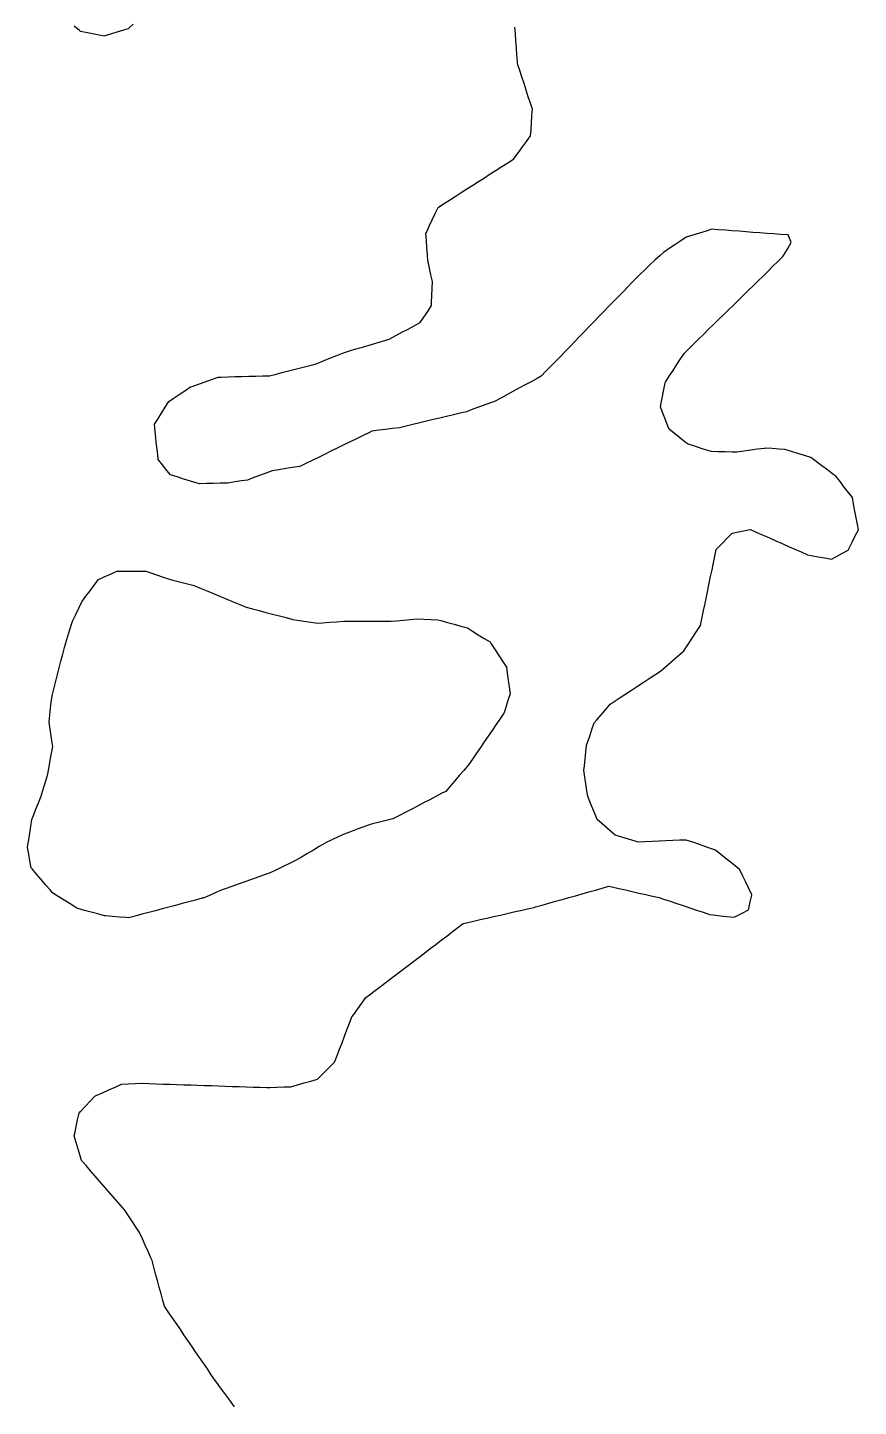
# Model space of a CAD drawing. Header units: millimetres. Extents: x 165 to 2352, y 1753 to 3323.
# Drawn here: x 2229.4 to 2349.4, y 2182.9 to 2382 of the extents above; entities that cross this region are included whole.
import ezdxf

# ---------------------------------------------------------------- set-up
doc = ezdxf.new("R2010")
doc.units = ezdxf.units.MM
for name, color, linetype in [('ALL_HOLES', 1, 'Continuous'), ('ALL_ISLANDS', 7, 'Continuous'), ('OUTLINE_ISLAND_02', 7, 'Continuous'), ('OUTLINE_ISLAND_02_HOLE_10', 1, 'Continuous')]:
    doc.layers.add(name, color=color, linetype=linetype)

msp = doc.modelspace()

# ---------------------------------------------------------------- linework, layer by layer
at = {"layer": 'ALL_HOLES'}
msp.add_lwpolyline([(2229.9487, 2260.687), (2229.7774, 2261.6722), (2229.6061, 2262.6574), (2229.4347, 2263.6426), (2229.4467, 2263.7203), (2229.5987, 2264.7087), (2229.7507, 2265.6971), (2229.9027, 2266.6855), (2230.0547, 2267.6739), (2230.2745, 2268.223), (2230.6462, 2269.1514), (2231.0178, 2270.0798), (2231.3895, 2271.0081), (2231.4929, 2271.35), (2231.7822, 2272.3073), (2232.0716, 2273.2645), (2232.361, 2274.2217), (2232.3694, 2274.2696), (2232.5423, 2275.2546), (2232.7152, 2276.2395), (2232.8881, 2277.2245), (2233.0611, 2278.2094), (2232.981, 2278.7463), (2232.8336, 2279.7354), (2232.6862, 2280.7244), (2232.5388, 2281.7135), (2232.595, 2282.2319), (2232.7027, 2283.2261), (2232.8104, 2284.2203), (2232.9181, 2285.2144), (2233.0395, 2285.6966), (2233.2836, 2286.6664), (2233.5277, 2287.6361), (2233.7718, 2288.6059), (2234.0159, 2289.5756), (2234.26, 2290.5454), (2234.5042, 2291.5151), (2234.7483, 2292.4849), (2234.9519, 2293.1619), (2235.2399, 2294.1195), (2235.5279, 2295.0772), (2235.8159, 2296.0348), (2235.9759, 2296.3752), (2236.4012, 2297.2802), (2236.8265, 2298.1853), (2237.2518, 2299.0903), (2237.2543, 2299.0937), (2237.8542, 2299.8937), (2238.4542, 2300.6938), (2239.0541, 2301.4938), (2239.6541, 2302.2939), (2240.5067, 2302.6858), (2241.4153, 2303.1034), (2242.3239, 2303.521), (2242.5246, 2303.5209), (2243.5246, 2303.5205), (2244.5246, 2303.52), (2245.5246, 2303.5196), (2246.5246, 2303.5192), (2247.1025, 2303.3208), (2248.0484, 2302.9962), (2248.9942, 2302.6716), (2249.9401, 2302.347), (2250.3963, 2302.2325), (2251.3662, 2301.9888), (2252.3361, 2301.7452), (2253.3059, 2301.5016), (2253.599, 2301.3805), (2254.5232, 2300.9985), (2255.4474, 2300.6165), (2256.3715, 2300.2345), (2257.2957, 2299.8525), (2258.2199, 2299.4705), (2259.144, 2299.0885), (2260.0682, 2298.7066), (2260.9924, 2298.3246), (2261.9276, 2298.079), (2262.8948, 2297.8251), (2263.862, 2297.5711), (2264.8292, 2297.3171), (2265.7964, 2297.0632), (2266.7636, 2296.8092), (2267.7308, 2296.5553), (2268.365, 2296.4579), (2269.3534, 2296.3061), (2270.3418, 2296.1543), (2271.3302, 2296.0026), (2272.0501, 2296.0582), (2273.0472, 2296.1352), (2274.0442, 2296.2122), (2275.0412, 2296.2892), (2275.9499, 2296.2901), (2276.9499, 2296.2911), (2277.9499, 2296.2921), (2278.9499, 2296.293), (2279.9499, 2296.294), (2280.9499, 2296.295), (2281.9499, 2296.296), (2282.7099, 2296.3639), (2283.7059, 2296.4528), (2284.7019, 2296.5418), (2285.698, 2296.6308), (2286.6805, 2296.5846), (2287.6794, 2296.5377), (2288.6783, 2296.4907), (2289.0992, 2296.3764), (2290.0642, 2296.1143), (2291.0293, 2295.8522), (2291.9943, 2295.5902), (2292.9593, 2295.3281), (2293.6803, 2294.8792), (2294.5292, 2294.3507), (2295.3781, 2293.8222), (2296.227, 2293.2937), (2296.4043, 2293.0216), (2296.9502, 2292.1837), (2297.496, 2291.3458), (2298.0418, 2290.5079), (2298.5877, 2289.67), (2298.7133, 2288.7893), (2298.8544, 2287.7993), (2298.9956, 2286.8093), (2299.1368, 2285.8193), (2298.8647, 2284.9679), (2298.5603, 2284.0153), (2298.2558, 2283.0628), (2298.2104, 2282.9964), (2297.6458, 2282.171), (2297.0812, 2281.3457), (2296.5166, 2280.5203), (2295.952, 2279.695), (2295.3874, 2278.8696), (2294.8228, 2278.0442), (2294.2582, 2277.2189), (2293.6936, 2276.3935), (2293.129, 2275.5681), (2293.0867, 2275.519), (2292.4348, 2274.7607), (2291.7829, 2274.0024), (2291.131, 2273.244), (2290.4791, 2272.4857), (2289.8272, 2271.7274), (2289.2803, 2271.4421), (2288.3937, 2270.9796), (2287.5071, 2270.5171), (2286.6205, 2270.0546), (2285.7339, 2269.592), (2284.8472, 2269.1295), (2283.9606, 2268.667), (2283.074, 2268.2045), (2282.1874, 2267.742), (2281.2152, 2267.5104), (2280.2424, 2267.2788), (2279.2696, 2267.0471), (2278.9186, 2266.9208), (2277.9777, 2266.5821), (2277.0368, 2266.2435), (2276.0959, 2265.9048), (2275.155, 2265.5662), (2274.2737, 2265.1472), (2273.3705, 2264.7178), (2272.4674, 2264.2884), (2272.4287, 2264.2655), (2271.5677, 2263.7568), (2270.7068, 2263.2482), (2269.8458, 2262.7395), (2268.9848, 2262.2308), (2268.1239, 2261.7222), (2267.2701, 2261.3143), (2266.3678, 2260.8833), (2265.4654, 2260.4523), (2264.5631, 2260.0212), (2263.6348, 2259.6895), (2262.6931, 2259.353), (2261.7514, 2259.0164), (2260.8097, 2258.6799), (2259.8681, 2258.3434), (2258.9264, 2258.0069), (2257.9847, 2257.6704), (2257.5416, 2257.4843), (2256.6196, 2257.0972), (2255.6976, 2256.71), (2254.7756, 2256.3229), (2254.6554, 2256.291), (2253.6889, 2256.0341), (2252.7225, 2255.7773), (2251.756, 2255.5205), (2250.7895, 2255.2637), (2249.8231, 2255.0068), (2248.8566, 2254.75), (2247.8902, 2254.4932), (2246.9237, 2254.2364), (2245.9572, 2253.9796), (2244.9908, 2253.7227), (2244.0243, 2253.4659), (2243.6857, 2253.4931), (2242.6889, 2253.5731), (2241.6921, 2253.6532), (2240.6953, 2253.7332), (2240.5398, 2253.7743), (2239.573, 2254.03), (2238.6062, 2254.2857), (2237.6395, 2254.5413), (2236.6727, 2254.797), (2236.4188, 2254.9562), (2235.5715, 2255.4873), (2234.7243, 2256.0185), (2233.877, 2256.5497), (2233.0298, 2257.0809), (2232.6819, 2257.4881), (2232.0323, 2258.2483), (2231.3827, 2259.0086), (2230.7331, 2259.7689), (2230.0835, 2260.5292)], close=True, dxfattribs=at)
at = {"layer": 'ALL_ISLANDS'}
for points in [[(2244.6889, 2382.5234), (2243.9566, 2381.8423), (2243.3053, 2381.6475), (2242.3473, 2381.3609), (2241.3892, 2381.0743), (2240.4312, 2380.7877), (2240.0367, 2380.8682), (2239.0569, 2381.0681), (2238.0771, 2381.2681), (2237.0973, 2381.4681), (2236.9264, 2381.6044), (2236.1449, 2382.2283)], [(2259.3254, 2182.849), (2259.0841, 2183.1781), (2258.4929, 2183.9846), (2257.9016, 2184.7912), (2257.3104, 2185.5977), (2256.7192, 2186.4042), (2256.5357, 2186.672), (2255.9706, 2187.497), (2255.4054, 2188.322), (2254.8403, 2189.147), (2254.2751, 2189.972), (2253.71, 2190.797), (2253.1449, 2191.622), (2252.5797, 2192.4469), (2252.0146, 2193.2719), (2251.4494, 2194.0969), (2250.8843, 2194.9219), (2250.3192, 2195.7469), (2249.754, 2196.5719), (2249.1889, 2197.3969), (2248.9707, 2198.2057), (2248.7102, 2199.1712), (2248.4497, 2200.1366), (2248.1892, 2201.1021), (2247.9288, 2202.0676), (2247.6683, 2203.0331), (2247.4078, 2203.9986), (2247.2479, 2204.3565), (2246.84, 2205.2695), (2246.4322, 2206.1825), (2246.0243, 2207.0956), (2245.6164, 2208.0086), (2245.1283, 2208.7477), (2244.5773, 2209.5821), (2244.0262, 2210.4166), (2243.4752, 2211.2511), (2243.125, 2211.6539), (2242.4689, 2212.4085), (2241.8128, 2213.1632), (2241.1566, 2213.9179), (2240.5005, 2214.6725), (2239.8444, 2215.4272), (2239.1883, 2216.1819), (2238.5322, 2216.9365), (2237.8761, 2217.6912), (2237.22, 2218.4459), (2237.0288, 2219.088), (2236.7435, 2220.0464), (2236.4581, 2221.0049), (2236.1727, 2221.9633), (2236.2507, 2222.3345), (2236.4563, 2223.3132), (2236.6619, 2224.2918), (2236.8675, 2225.2704), (2237.0998, 2225.5171), (2237.7853, 2226.2452), (2238.4709, 2226.9732), (2239.1564, 2227.7013), (2239.3573, 2227.7912), (2240.2699, 2228.1999), (2241.1826, 2228.6086), (2242.0953, 2229.0173), (2243.008, 2229.426), (2243.9606, 2229.4716), (2244.9594, 2229.5194), (2245.9583, 2229.5672), (2246.0019, 2229.5657), (2247.0013, 2229.532), (2248.0007, 2229.4984), (2249.0002, 2229.4647), (2249.9996, 2229.431), (2250.999, 2229.3974), (2251.9985, 2229.3637), (2252.9979, 2229.33), (2253.9973, 2229.2964), (2254.9968, 2229.2627), (2255.9962, 2229.229), (2256.9956, 2229.1954), (2257.9951, 2229.1617), (2258.9945, 2229.128), (2259.9939, 2229.0944), (2260.9934, 2229.0607), (2261.9928, 2229.027), (2262.9922, 2228.9934), (2263.9917, 2228.9597), (2264.4324, 2228.9746), (2265.4319, 2229.0083), (2266.4313, 2229.042), (2267.4307, 2229.0757), (2267.4467, 2229.0802), (2268.4101, 2229.3484), (2269.3734, 2229.6166), (2270.3368, 2229.8849), (2271.3001, 2230.1531), (2271.6606, 2230.5128), (2272.3684, 2231.2192), (2273.0763, 2231.9256), (2273.7841, 2232.6319), (2274.1382, 2233.5606), (2274.4945, 2234.4949), (2274.8509, 2235.4293), (2275.2072, 2236.3637), (2275.5635, 2237.2981), (2275.9198, 2238.2324), (2276.2761, 2239.1668), (2276.5344, 2239.5217), (2277.123, 2240.3302), (2277.7115, 2241.1386), (2278.3, 2241.9471), (2278.8366, 2242.3555), (2279.6323, 2242.9612), (2280.428, 2243.5669), (2281.2237, 2244.1726), (2282.0195, 2244.7782), (2282.8152, 2245.3839), (2283.6109, 2245.9896), (2284.4066, 2246.5953), (2285.2023, 2247.2009), (2285.998, 2247.8066), (2286.7937, 2248.4123), (2287.5894, 2249.018), (2288.3852, 2249.6236), (2289.1809, 2250.2293), (2289.9766, 2250.835), (2290.7723, 2251.4407), (2291.568, 2252.0463), (2292.3637, 2252.652), (2292.8422, 2252.7605), (2293.8174, 2252.9817), (2294.7927, 2253.2029), (2295.7679, 2253.4241), (2296.7431, 2253.6453), (2297.7184, 2253.8665), (2298.6936, 2254.0877), (2299.6688, 2254.3089), (2300.6441, 2254.5301), (2301.6193, 2254.7513), (2302.5945, 2254.9725), (2302.8104, 2255.0333), (2303.7729, 2255.3045), (2304.7355, 2255.5757), (2305.698, 2255.847), (2306.6605, 2256.1182), (2307.623, 2256.3894), (2308.5855, 2256.6606), (2309.548, 2256.9318), (2310.5106, 2257.2031), (2311.4731, 2257.4743), (2312.4356, 2257.7455), (2313.3981, 2258.0167), (2313.8317, 2257.9198), (2314.8076, 2257.7016), (2315.7836, 2257.4834), (2316.7595, 2257.2652), (2317.7354, 2257.047), (2318.7113, 2256.8288), (2319.6872, 2256.6106), (2320.6631, 2256.3925), (2321.2957, 2256.1799), (2322.2436, 2255.8614), (2323.1916, 2255.543), (2324.1395, 2255.2245), (2325.0874, 2254.906), (2326.0354, 2254.5875), (2326.9833, 2254.269), (2327.9312, 2253.9506), (2328.456, 2253.889), (2329.4492, 2253.7724), (2330.4423, 2253.6558), (2331.4355, 2253.5392), (2331.7542, 2253.7015), (2332.6453, 2254.1553), (2333.5365, 2254.609), (2333.5804, 2254.7951), (2333.81, 2255.7684), (2334.0397, 2256.7417), (2334.0169, 2256.7893), (2333.5856, 2257.6916), (2333.1544, 2258.5938), (2332.7231, 2259.496), (2332.2918, 2260.3982), (2331.9069, 2260.7075), (2331.1273, 2261.3338), (2330.3478, 2261.9601), (2329.5682, 2262.5865), (2328.7887, 2263.2128), (2328.3419, 2263.3701), (2327.3988, 2263.7024), (2326.4556, 2264.0346), (2325.5124, 2264.3668), (2324.5692, 2264.6991), (2323.6275, 2264.659), (2322.6284, 2264.6165), (2321.6293, 2264.574), (2320.6302, 2264.5315), (2319.6311, 2264.489), (2318.632, 2264.4465), (2317.6329, 2264.404), (2317.1625, 2264.5443), (2316.2042, 2264.8302), (2315.246, 2265.1161), (2314.2877, 2265.402), (2313.9453, 2265.7008), (2313.1917, 2266.3582), (2312.4382, 2267.0156), (2311.6847, 2267.673), (2311.4458, 2268.2668), (2311.0725, 2269.1945), (2310.6992, 2270.1222), (2310.3259, 2271.0499), (2310.2163, 2271.8058), (2310.0727, 2272.7955), (2309.9292, 2273.7851), (2309.7856, 2274.7748), (2309.8536, 2275.4098), (2309.9601, 2276.4042), (2310.0667, 2277.3985), (2310.1732, 2278.3928), (2310.3006, 2278.7654), (2310.6242, 2279.7116), (2310.9478, 2280.6578), (2311.2715, 2281.604), (2311.6349, 2282.0317), (2312.2824, 2282.7938), (2312.9299, 2283.5558), (2313.5774, 2284.3179), (2314.1711, 2284.7081), (2315.0067, 2285.2574), (2315.8424, 2285.8067), (2316.678, 2286.356), (2317.5136, 2286.9053), (2318.3493, 2287.4545), (2319.1849, 2288.0038), (2320.0205, 2288.5531), (2320.8562, 2289.1024), (2321.1886, 2289.3917), (2321.9429, 2290.0482), (2322.6972, 2290.7047), (2323.4515, 2291.3613), (2324.2058, 2292.0178), (2324.4085, 2292.3243), (2324.96, 2293.1585), (2325.5115, 2293.9927), (2326.063, 2294.8268), (2326.6145, 2295.661), (2326.663, 2295.8945), (2326.8665, 2296.8736), (2327.0699, 2297.8527), (2327.2734, 2298.8318), (2327.4768, 2299.8109), (2327.6803, 2300.79), (2327.8837, 2301.7691), (2328.0872, 2302.7481), (2328.2906, 2303.7272), (2328.4941, 2304.7063), (2328.6975, 2305.6854), (2328.901, 2306.6645), (2329.0873, 2306.8556), (2329.7853, 2307.5717), (2330.4834, 2308.2878), (2331.1814, 2309.0039), (2331.852, 2309.1406), (2332.8318, 2309.3404), (2333.8116, 2309.5402), (2333.84, 2309.5276), (2334.7546, 2309.1231), (2335.6691, 2308.7186), (2336.5836, 2308.314), (2337.4982, 2307.9095), (2338.4127, 2307.505), (2339.3272, 2307.1005), (2340.2417, 2306.6959), (2341.1563, 2306.2914), (2342.0708, 2305.8869), (2342.6062, 2305.7893), (2343.59, 2305.61), (2344.5738, 2305.4307), (2345.5575, 2305.2514), (2346.1769, 2305.5899), (2347.0544, 2306.0694), (2347.9319, 2306.549), (2348.0732, 2306.8285), (2348.5245, 2307.7209), (2348.9757, 2308.6133), (2349.4269, 2309.5057), (2349.2898, 2310.2375), (2349.1057, 2311.2204), (2348.9216, 2312.2033), (2348.7374, 2313.1862), (2348.5533, 2314.1691), (2347.9997, 2314.8767), (2347.3835, 2315.6643), (2346.7674, 2316.4519), (2346.1512, 2317.2395), (2345.7458, 2317.5428), (2344.945, 2318.1418), (2344.1442, 2318.7407), (2343.3435, 2319.3397), (2342.5427, 2319.9387), (2341.6533, 2320.2149), (2340.6983, 2320.5115), (2339.7433, 2320.808), (2338.7883, 2321.1046), (2337.9615, 2321.1536), (2336.9633, 2321.2129), (2335.965, 2321.2721), (2335.8358, 2321.2538), (2334.8456, 2321.1141), (2333.8554, 2320.9743), (2332.8652, 2320.8346), (2331.875, 2320.6948), (2331.1838, 2320.7155), (2330.1842, 2320.7455), (2329.1847, 2320.7754), (2328.1851, 2320.8054), (2327.6873, 2320.9597), (2326.7322, 2321.2559), (2325.7771, 2321.552), (2324.8219, 2321.8482), (2324.4274, 2322.1599), (2323.6428, 2322.7799), (2322.8582, 2323.3999), (2322.0736, 2324.0199), (2321.9036, 2324.4606), (2321.5438, 2325.3936), (2321.1839, 2326.3266), (2320.824, 2327.2596), (2320.9232, 2327.7712), (2321.1135, 2328.7529), (2321.3038, 2329.7346), (2321.4941, 2330.7163), (2321.5655, 2330.8259), (2322.1112, 2331.6639), (2322.657, 2332.5019), (2323.2027, 2333.3398), (2323.7484, 2334.1778), (2324.2941, 2335.0158), (2324.9394, 2335.6475), (2325.6539, 2336.3471), (2326.3685, 2337.0466), (2327.0831, 2337.7462), (2327.7976, 2338.4458), (2328.5122, 2339.1454), (2329.2267, 2339.8449), (2329.9413, 2340.5445), (2330.6558, 2341.2441), (2331.3704, 2341.9437), (2332.085, 2342.6432), (2332.7995, 2343.3428), (2333.5141, 2344.0424), (2334.2286, 2344.742), (2334.9432, 2345.4415), (2335.6578, 2346.1411), (2336.3723, 2346.8407), (2337.0869, 2347.5403), (2337.8014, 2348.2398), (2338.516, 2348.9394), (2338.7061, 2349.2664), (2339.2087, 2350.1309), (2339.7114, 2350.9954), (2339.6546, 2351.1396), (2339.288, 2352.07), (2339.1821, 2352.0778), (2338.1848, 2352.1516), (2337.1875, 2352.2253), (2336.1903, 2352.2991), (2335.193, 2352.3728), (2334.1957, 2352.4466), (2333.1984, 2352.5203), (2332.2012, 2352.5941), (2331.2039, 2352.6678), (2330.2066, 2352.7416), (2329.2093, 2352.8153), (2328.2121, 2352.8891), (2327.4205, 2352.64), (2326.4666, 2352.3399), (2325.5127, 2352.0398), (2324.5588, 2351.7397), (2323.7635, 2351.2129), (2322.9298, 2350.6607), (2322.096, 2350.1085), (2321.2623, 2349.5563), (2320.7716, 2349.0992), (2320.0399, 2348.4177), (2319.3081, 2347.7361), (2318.5764, 2347.0545), (2317.8446, 2346.373), (2317.5144, 2346.0318), (2316.8188, 2345.3133), (2316.1233, 2344.5949), (2315.4277, 2343.8764), (2314.7322, 2343.1579), (2314.0366, 2342.4394), (2313.3411, 2341.721), (2312.6455, 2341.0025), (2311.95, 2340.284), (2311.2544, 2339.5655), (2310.5588, 2338.8471), (2309.8633, 2338.1286), (2309.1677, 2337.4101), (2308.4722, 2336.6916), (2307.7766, 2335.9732), (2307.0811, 2335.2547), (2306.3855, 2334.5362), (2305.69, 2333.8177), (2304.9944, 2333.0993), (2304.2989, 2332.3808), (2303.6033, 2331.6623), (2303.043, 2331.359), (2302.1636, 2330.8829), (2301.2842, 2330.4068), (2300.4048, 2329.9307), (2299.5254, 2329.4546), (2298.646, 2328.9785), (2297.7666, 2328.5024), (2296.8872, 2328.0264), (2296.5788, 2327.9144), (2295.6389, 2327.573), (2294.699, 2327.2316), (2293.7591, 2326.8902), (2292.8191, 2326.5488), (2291.8983, 2326.329), (2290.9257, 2326.0969), (2289.953, 2325.8647), (2288.9803, 2325.6325), (2288.0076, 2325.4004), (2287.0349, 2325.1682), (2286.0623, 2324.9361), (2285.0896, 2324.7039), (2284.1169, 2324.4717), (2283.1442, 2324.2396), (2283.1286, 2324.2376), (2282.1364, 2324.1127), (2281.1443, 2323.9878), (2280.1521, 2323.8629), (2279.1599, 2323.738), (2278.7148, 2323.5196), (2277.8171, 2323.0791), (2276.9193, 2322.6386), (2276.0216, 2322.1981), (2275.1238, 2321.7576), (2274.2261, 2321.3171), (2273.3283, 2320.8766), (2272.4306, 2320.4361), (2271.5328, 2319.9956), (2270.6351, 2319.5551), (2269.7373, 2319.1146), (2268.8396, 2318.6741), (2268.6904, 2318.6494), (2267.7038, 2318.4861), (2266.7172, 2318.3228), (2265.7307, 2318.1595), (2264.7441, 2317.9962), (2263.9903, 2317.7176), (2263.0524, 2317.3708), (2262.1144, 2317.024), (2261.1765, 2316.6772), (2260.3497, 2316.5513), (2259.3611, 2316.4008), (2258.3725, 2316.2502), (2258.2596, 2316.247), (2257.26, 2316.2189), (2256.2604, 2316.1907), (2255.2608, 2316.1625), (2254.2612, 2316.1344), (2253.9066, 2316.2431), (2252.9505, 2316.5363), (2251.9945, 2316.8294), (2251.0384, 2317.1226), (2250.0823, 2317.4158), (2249.5514, 2318.0769), (2248.9252, 2318.8566), (2248.2991, 2319.6363), (2248.2857, 2319.7642), (2248.1816, 2320.7588), (2248.0776, 2321.7534), (2247.9735, 2322.7479), (2247.8694, 2323.7425), (2247.7654, 2324.7371), (2248.2348, 2325.4879), (2248.765, 2326.3358), (2249.2951, 2327.1837), (2249.8253, 2328.0316), (2250.4826, 2328.4685), (2251.3155, 2329.022), (2252.1483, 2329.5755), (2252.9811, 2330.129), (2253.1866, 2330.2022), (2254.1286, 2330.5379), (2255.0706, 2330.8736), (2256.0125, 2331.2092), (2256.9545, 2331.5449), (2257.38, 2331.5557), (2258.3797, 2331.5811), (2259.3794, 2331.6064), (2260.379, 2331.6318), (2261.3787, 2331.6572), (2262.3784, 2331.6825), (2263.3781, 2331.7079), (2264.3778, 2331.7333), (2265.1792, 2331.9387), (2266.1479, 2332.1869), (2267.1166, 2332.4352), (2268.0853, 2332.6834), (2269.054, 2332.9317), (2270.0227, 2333.1799), (2270.9914, 2333.4281), (2271.3315, 2333.5652), (2272.259, 2333.939), (2273.1865, 2334.3128), (2274.114, 2334.6867), (2275.0415, 2335.0605), (2275.9064, 2335.3171), (2276.8651, 2335.6016), (2277.8238, 2335.8861), (2278.7825, 2336.1706), (2279.7411, 2336.4551), (2280.6998, 2336.7396), (2281.6585, 2337.0241), (2281.7452, 2337.0705), (2282.6269, 2337.5423), (2283.5086, 2338.0141), (2284.3903, 2338.4859), (2285.272, 2338.9578), (2286.1537, 2339.4296), (2286.6651, 2340.2025), (2287.2169, 2341.0365), (2287.7686, 2341.8705), (2287.7858, 2342.3316), (2287.823, 2343.3309), (2287.8602, 2344.3302), (2287.8974, 2345.3295), (2287.6887, 2346.2937), (2287.4771, 2347.2711), (2287.2655, 2348.2484), (2287.264, 2348.2682), (2287.1863, 2349.2652), (2287.1087, 2350.2622), (2287.0311, 2351.2591), (2286.9534, 2352.2561), (2287.0311, 2352.423), (2287.4527, 2353.3298), (2287.8744, 2354.2365), (2288.2961, 2355.1432), (2288.7178, 2356.05), (2289.52, 2356.5636), (2290.3622, 2357.1029), (2291.2043, 2357.6421), (2292.0465, 2358.1813), (2292.8886, 2358.7206), (2293.7308, 2359.2598), (2294.573, 2359.799), (2295.4151, 2360.3383), (2296.2573, 2360.8775), (2297.0994, 2361.4167), (2297.9416, 2361.956), (2298.7837, 2362.4952), (2299.6259, 2363.0344), (2299.7246, 2363.1689), (2300.3163, 2363.975), (2300.9081, 2364.7811), (2301.4999, 2365.5872), (2302.0916, 2366.3933), (2302.1458, 2367.2505), (2302.2089, 2368.2485), (2302.2721, 2369.2465), (2302.3352, 2370.2445), (2302.064, 2371.0752), (2301.7538, 2372.0259), (2301.4435, 2372.9765), (2301.1332, 2373.9272), (2300.823, 2374.8778), (2300.5127, 2375.8285), (2300.2024, 2376.7791), (2300.1797, 2377.0988), (2300.1089, 2378.0963), (2300.0381, 2379.0938), (2299.9672, 2380.0913), (2299.8964, 2381.0888), (2299.8256, 2382.0863)]]:
    msp.add_lwpolyline(points, dxfattribs=at)
at = {"layer": 'OUTLINE_ISLAND_02'}
for points in [[(2244.6889, 2382.5234), (2243.9566, 2381.8423), (2243.3053, 2381.6475), (2242.3473, 2381.3609), (2241.3892, 2381.0743), (2240.4312, 2380.7877), (2240.0367, 2380.8682), (2239.0569, 2381.0681), (2238.0771, 2381.2681), (2237.0973, 2381.4681), (2236.9264, 2381.6044), (2236.1449, 2382.2283)], [(2259.3254, 2182.849), (2259.0841, 2183.1781), (2258.4929, 2183.9846), (2257.9016, 2184.7912), (2257.3104, 2185.5977), (2256.7192, 2186.4042), (2256.5357, 2186.672), (2255.9706, 2187.497), (2255.4054, 2188.322), (2254.8403, 2189.147), (2254.2751, 2189.972), (2253.71, 2190.797), (2253.1449, 2191.622), (2252.5797, 2192.4469), (2252.0146, 2193.2719), (2251.4494, 2194.0969), (2250.8843, 2194.9219), (2250.3192, 2195.7469), (2249.754, 2196.5719), (2249.1889, 2197.3969), (2248.9707, 2198.2057), (2248.7102, 2199.1712), (2248.4497, 2200.1366), (2248.1892, 2201.1021), (2247.9288, 2202.0676), (2247.6683, 2203.0331), (2247.4078, 2203.9986), (2247.2479, 2204.3565), (2246.84, 2205.2695), (2246.4322, 2206.1825), (2246.0243, 2207.0956), (2245.6164, 2208.0086), (2245.1283, 2208.7477), (2244.5773, 2209.5821), (2244.0262, 2210.4166), (2243.4752, 2211.2511), (2243.125, 2211.6539), (2242.4689, 2212.4085), (2241.8128, 2213.1632), (2241.1566, 2213.9179), (2240.5005, 2214.6725), (2239.8444, 2215.4272), (2239.1883, 2216.1819), (2238.5322, 2216.9365), (2237.8761, 2217.6912), (2237.22, 2218.4459), (2237.0288, 2219.088), (2236.7435, 2220.0464), (2236.4581, 2221.0049), (2236.1727, 2221.9633), (2236.2507, 2222.3345), (2236.4563, 2223.3132), (2236.6619, 2224.2918), (2236.8675, 2225.2704), (2237.0998, 2225.5171), (2237.7853, 2226.2452), (2238.4709, 2226.9732), (2239.1564, 2227.7013), (2239.3573, 2227.7912), (2240.2699, 2228.1999), (2241.1826, 2228.6086), (2242.0953, 2229.0173), (2243.008, 2229.426), (2243.9606, 2229.4716), (2244.9594, 2229.5194), (2245.9583, 2229.5672), (2246.0019, 2229.5657), (2247.0013, 2229.532), (2248.0007, 2229.4984), (2249.0002, 2229.4647), (2249.9996, 2229.431), (2250.999, 2229.3974), (2251.9985, 2229.3637), (2252.9979, 2229.33), (2253.9973, 2229.2964), (2254.9968, 2229.2627), (2255.9962, 2229.229), (2256.9956, 2229.1954), (2257.9951, 2229.1617), (2258.9945, 2229.128), (2259.9939, 2229.0944), (2260.9934, 2229.0607), (2261.9928, 2229.027), (2262.9922, 2228.9934), (2263.9917, 2228.9597), (2264.4324, 2228.9746), (2265.4319, 2229.0083), (2266.4313, 2229.042), (2267.4307, 2229.0757), (2267.4467, 2229.0802), (2268.4101, 2229.3484), (2269.3734, 2229.6166), (2270.3368, 2229.8849), (2271.3001, 2230.1531), (2271.6606, 2230.5128), (2272.3684, 2231.2192), (2273.0763, 2231.9256), (2273.7841, 2232.6319), (2274.1382, 2233.5606), (2274.4945, 2234.4949), (2274.8509, 2235.4293), (2275.2072, 2236.3637), (2275.5635, 2237.2981), (2275.9198, 2238.2324), (2276.2761, 2239.1668), (2276.5344, 2239.5217), (2277.123, 2240.3302), (2277.7115, 2241.1386), (2278.3, 2241.9471), (2278.8366, 2242.3555), (2279.6323, 2242.9612), (2280.428, 2243.5669), (2281.2237, 2244.1726), (2282.0195, 2244.7782), (2282.8152, 2245.3839), (2283.6109, 2245.9896), (2284.4066, 2246.5953), (2285.2023, 2247.2009), (2285.998, 2247.8066), (2286.7937, 2248.4123), (2287.5894, 2249.018), (2288.3852, 2249.6236), (2289.1809, 2250.2293), (2289.9766, 2250.835), (2290.7723, 2251.4407), (2291.568, 2252.0463), (2292.3637, 2252.652), (2292.8422, 2252.7605), (2293.8174, 2252.9817), (2294.7927, 2253.2029), (2295.7679, 2253.4241), (2296.7431, 2253.6453), (2297.7184, 2253.8665), (2298.6936, 2254.0877), (2299.6688, 2254.3089), (2300.6441, 2254.5301), (2301.6193, 2254.7513), (2302.5945, 2254.9725), (2302.8104, 2255.0333), (2303.7729, 2255.3045), (2304.7355, 2255.5757), (2305.698, 2255.847), (2306.6605, 2256.1182), (2307.623, 2256.3894), (2308.5855, 2256.6606), (2309.548, 2256.9318), (2310.5106, 2257.2031), (2311.4731, 2257.4743), (2312.4356, 2257.7455), (2313.3981, 2258.0167), (2313.8317, 2257.9198), (2314.8076, 2257.7016), (2315.7836, 2257.4834), (2316.7595, 2257.2652), (2317.7354, 2257.047), (2318.7113, 2256.8288), (2319.6872, 2256.6106), (2320.6631, 2256.3925), (2321.2957, 2256.1799), (2322.2436, 2255.8614), (2323.1916, 2255.543), (2324.1395, 2255.2245), (2325.0874, 2254.906), (2326.0354, 2254.5875), (2326.9833, 2254.269), (2327.9312, 2253.9506), (2328.456, 2253.889), (2329.4492, 2253.7724), (2330.4423, 2253.6558), (2331.4355, 2253.5392), (2331.7542, 2253.7015), (2332.6453, 2254.1553), (2333.5365, 2254.609), (2333.5804, 2254.7951), (2333.81, 2255.7684), (2334.0397, 2256.7417), (2334.0169, 2256.7893), (2333.5856, 2257.6916), (2333.1544, 2258.5938), (2332.7231, 2259.496), (2332.2918, 2260.3982), (2331.9069, 2260.7075), (2331.1273, 2261.3338), (2330.3478, 2261.9601), (2329.5682, 2262.5865), (2328.7887, 2263.2128), (2328.3419, 2263.3701), (2327.3988, 2263.7024), (2326.4556, 2264.0346), (2325.5124, 2264.3668), (2324.5692, 2264.6991), (2323.6275, 2264.659), (2322.6284, 2264.6165), (2321.6293, 2264.574), (2320.6302, 2264.5315), (2319.6311, 2264.489), (2318.632, 2264.4465), (2317.6329, 2264.404), (2317.1625, 2264.5443), (2316.2042, 2264.8302), (2315.246, 2265.1161), (2314.2877, 2265.402), (2313.9453, 2265.7008), (2313.1917, 2266.3582), (2312.4382, 2267.0156), (2311.6847, 2267.673), (2311.4458, 2268.2668), (2311.0725, 2269.1945), (2310.6992, 2270.1222), (2310.3259, 2271.0499), (2310.2163, 2271.8058), (2310.0727, 2272.7955), (2309.9292, 2273.7851), (2309.7856, 2274.7748), (2309.8536, 2275.4098), (2309.9601, 2276.4042), (2310.0667, 2277.3985), (2310.1732, 2278.3928), (2310.3006, 2278.7654), (2310.6242, 2279.7116), (2310.9478, 2280.6578), (2311.2715, 2281.604), (2311.6349, 2282.0317), (2312.2824, 2282.7938), (2312.9299, 2283.5558), (2313.5774, 2284.3179), (2314.1711, 2284.7081), (2315.0067, 2285.2574), (2315.8424, 2285.8067), (2316.678, 2286.356), (2317.5136, 2286.9053), (2318.3493, 2287.4545), (2319.1849, 2288.0038), (2320.0205, 2288.5531), (2320.8562, 2289.1024), (2321.1886, 2289.3917), (2321.9429, 2290.0482), (2322.6972, 2290.7047), (2323.4515, 2291.3613), (2324.2058, 2292.0178), (2324.4085, 2292.3243), (2324.96, 2293.1585), (2325.5115, 2293.9927), (2326.063, 2294.8268), (2326.6145, 2295.661), (2326.663, 2295.8945), (2326.8665, 2296.8736), (2327.0699, 2297.8527), (2327.2734, 2298.8318), (2327.4768, 2299.8109), (2327.6803, 2300.79), (2327.8837, 2301.7691), (2328.0872, 2302.7481), (2328.2906, 2303.7272), (2328.4941, 2304.7063), (2328.6975, 2305.6854), (2328.901, 2306.6645), (2329.0873, 2306.8556), (2329.7853, 2307.5717), (2330.4834, 2308.2878), (2331.1814, 2309.0039), (2331.852, 2309.1406), (2332.8318, 2309.3404), (2333.8116, 2309.5402), (2333.84, 2309.5276), (2334.7546, 2309.1231), (2335.6691, 2308.7186), (2336.5836, 2308.314), (2337.4982, 2307.9095), (2338.4127, 2307.505), (2339.3272, 2307.1005), (2340.2417, 2306.6959), (2341.1563, 2306.2914), (2342.0708, 2305.8869), (2342.6062, 2305.7893), (2343.59, 2305.61), (2344.5738, 2305.4307), (2345.5575, 2305.2514), (2346.1769, 2305.5899), (2347.0544, 2306.0694), (2347.9319, 2306.549), (2348.0732, 2306.8285), (2348.5245, 2307.7209), (2348.9757, 2308.6133), (2349.4269, 2309.5057), (2349.2898, 2310.2375), (2349.1057, 2311.2204), (2348.9216, 2312.2033), (2348.7374, 2313.1862), (2348.5533, 2314.1691), (2347.9997, 2314.8767), (2347.3835, 2315.6643), (2346.7674, 2316.4519), (2346.1512, 2317.2395), (2345.7458, 2317.5428), (2344.945, 2318.1418), (2344.1442, 2318.7407), (2343.3435, 2319.3397), (2342.5427, 2319.9387), (2341.6533, 2320.2149), (2340.6983, 2320.5115), (2339.7433, 2320.808), (2338.7883, 2321.1046), (2337.9615, 2321.1536), (2336.9633, 2321.2129), (2335.965, 2321.2721), (2335.8358, 2321.2538), (2334.8456, 2321.1141), (2333.8554, 2320.9743), (2332.8652, 2320.8346), (2331.875, 2320.6948), (2331.1838, 2320.7155), (2330.1842, 2320.7455), (2329.1847, 2320.7754), (2328.1851, 2320.8054), (2327.6873, 2320.9597), (2326.7322, 2321.2559), (2325.7771, 2321.552), (2324.8219, 2321.8482), (2324.4274, 2322.1599), (2323.6428, 2322.7799), (2322.8582, 2323.3999), (2322.0736, 2324.0199), (2321.9036, 2324.4606), (2321.5438, 2325.3936), (2321.1839, 2326.3266), (2320.824, 2327.2596), (2320.9232, 2327.7712), (2321.1135, 2328.7529), (2321.3038, 2329.7346), (2321.4941, 2330.7163), (2321.5655, 2330.8259), (2322.1112, 2331.6639), (2322.657, 2332.5019), (2323.2027, 2333.3398), (2323.7484, 2334.1778), (2324.2941, 2335.0158), (2324.9394, 2335.6475), (2325.6539, 2336.3471), (2326.3685, 2337.0466), (2327.0831, 2337.7462), (2327.7976, 2338.4458), (2328.5122, 2339.1454), (2329.2267, 2339.8449), (2329.9413, 2340.5445), (2330.6558, 2341.2441), (2331.3704, 2341.9437), (2332.085, 2342.6432), (2332.7995, 2343.3428), (2333.5141, 2344.0424), (2334.2286, 2344.742), (2334.9432, 2345.4415), (2335.6578, 2346.1411), (2336.3723, 2346.8407), (2337.0869, 2347.5403), (2337.8014, 2348.2398), (2338.516, 2348.9394), (2338.7061, 2349.2664), (2339.2087, 2350.1309), (2339.7114, 2350.9954), (2339.6546, 2351.1396), (2339.288, 2352.07), (2339.1821, 2352.0778), (2338.1848, 2352.1516), (2337.1875, 2352.2253), (2336.1903, 2352.2991), (2335.193, 2352.3728), (2334.1957, 2352.4466), (2333.1984, 2352.5203), (2332.2012, 2352.5941), (2331.2039, 2352.6678), (2330.2066, 2352.7416), (2329.2093, 2352.8153), (2328.2121, 2352.8891), (2327.4205, 2352.64), (2326.4666, 2352.3399), (2325.5127, 2352.0398), (2324.5588, 2351.7397), (2323.7635, 2351.2129), (2322.9298, 2350.6607), (2322.096, 2350.1085), (2321.2623, 2349.5563), (2320.7716, 2349.0992), (2320.0399, 2348.4177), (2319.3081, 2347.7361), (2318.5764, 2347.0545), (2317.8446, 2346.373), (2317.5144, 2346.0318), (2316.8188, 2345.3133), (2316.1233, 2344.5949), (2315.4277, 2343.8764), (2314.7322, 2343.1579), (2314.0366, 2342.4394), (2313.3411, 2341.721), (2312.6455, 2341.0025), (2311.95, 2340.284), (2311.2544, 2339.5655), (2310.5588, 2338.8471), (2309.8633, 2338.1286), (2309.1677, 2337.4101), (2308.4722, 2336.6916), (2307.7766, 2335.9732), (2307.0811, 2335.2547), (2306.3855, 2334.5362), (2305.69, 2333.8177), (2304.9944, 2333.0993), (2304.2989, 2332.3808), (2303.6033, 2331.6623), (2303.043, 2331.359), (2302.1636, 2330.8829), (2301.2842, 2330.4068), (2300.4048, 2329.9307), (2299.5254, 2329.4546), (2298.646, 2328.9785), (2297.7666, 2328.5024), (2296.8872, 2328.0264), (2296.5788, 2327.9144), (2295.6389, 2327.573), (2294.699, 2327.2316), (2293.7591, 2326.8902), (2292.8191, 2326.5488), (2291.8983, 2326.329), (2290.9257, 2326.0969), (2289.953, 2325.8647), (2288.9803, 2325.6325), (2288.0076, 2325.4004), (2287.0349, 2325.1682), (2286.0623, 2324.9361), (2285.0896, 2324.7039), (2284.1169, 2324.4717), (2283.1442, 2324.2396), (2283.1286, 2324.2376), (2282.1364, 2324.1127), (2281.1443, 2323.9878), (2280.1521, 2323.8629), (2279.1599, 2323.738), (2278.7148, 2323.5196), (2277.8171, 2323.0791), (2276.9193, 2322.6386), (2276.0216, 2322.1981), (2275.1238, 2321.7576), (2274.2261, 2321.3171), (2273.3283, 2320.8766), (2272.4306, 2320.4361), (2271.5328, 2319.9956), (2270.6351, 2319.5551), (2269.7373, 2319.1146), (2268.8396, 2318.6741), (2268.6904, 2318.6494), (2267.7038, 2318.4861), (2266.7172, 2318.3228), (2265.7307, 2318.1595), (2264.7441, 2317.9962), (2263.9903, 2317.7176), (2263.0524, 2317.3708), (2262.1144, 2317.024), (2261.1765, 2316.6772), (2260.3497, 2316.5513), (2259.3611, 2316.4008), (2258.3725, 2316.2502), (2258.2596, 2316.247), (2257.26, 2316.2189), (2256.2604, 2316.1907), (2255.2608, 2316.1625), (2254.2612, 2316.1344), (2253.9066, 2316.2431), (2252.9505, 2316.5363), (2251.9945, 2316.8294), (2251.0384, 2317.1226), (2250.0823, 2317.4158), (2249.5514, 2318.0769), (2248.9252, 2318.8566), (2248.2991, 2319.6363), (2248.2857, 2319.7642), (2248.1816, 2320.7588), (2248.0776, 2321.7534), (2247.9735, 2322.7479), (2247.8694, 2323.7425), (2247.7654, 2324.7371), (2248.2348, 2325.4879), (2248.765, 2326.3358), (2249.2951, 2327.1837), (2249.8253, 2328.0316), (2250.4826, 2328.4685), (2251.3155, 2329.022), (2252.1483, 2329.5755), (2252.9811, 2330.129), (2253.1866, 2330.2022), (2254.1286, 2330.5379), (2255.0706, 2330.8736), (2256.0125, 2331.2092), (2256.9545, 2331.5449), (2257.38, 2331.5557), (2258.3797, 2331.5811), (2259.3794, 2331.6064), (2260.379, 2331.6318), (2261.3787, 2331.6572), (2262.3784, 2331.6825), (2263.3781, 2331.7079), (2264.3778, 2331.7333), (2265.1792, 2331.9387), (2266.1479, 2332.1869), (2267.1166, 2332.4352), (2268.0853, 2332.6834), (2269.054, 2332.9317), (2270.0227, 2333.1799), (2270.9914, 2333.4281), (2271.3315, 2333.5652), (2272.259, 2333.939), (2273.1865, 2334.3128), (2274.114, 2334.6867), (2275.0415, 2335.0605), (2275.9064, 2335.3171), (2276.8651, 2335.6016), (2277.8238, 2335.8861), (2278.7825, 2336.1706), (2279.7411, 2336.4551), (2280.6998, 2336.7396), (2281.6585, 2337.0241), (2281.7452, 2337.0705), (2282.6269, 2337.5423), (2283.5086, 2338.0141), (2284.3903, 2338.4859), (2285.272, 2338.9578), (2286.1537, 2339.4296), (2286.6651, 2340.2025), (2287.2169, 2341.0365), (2287.7686, 2341.8705), (2287.7858, 2342.3316), (2287.823, 2343.3309), (2287.8602, 2344.3302), (2287.8974, 2345.3295), (2287.6887, 2346.2937), (2287.4771, 2347.2711), (2287.2655, 2348.2484), (2287.264, 2348.2682), (2287.1863, 2349.2652), (2287.1087, 2350.2622), (2287.0311, 2351.2591), (2286.9534, 2352.2561), (2287.0311, 2352.423), (2287.4527, 2353.3298), (2287.8744, 2354.2365), (2288.2961, 2355.1432), (2288.7178, 2356.05), (2289.52, 2356.5636), (2290.3622, 2357.1029), (2291.2043, 2357.6421), (2292.0465, 2358.1813), (2292.8886, 2358.7206), (2293.7308, 2359.2598), (2294.573, 2359.799), (2295.4151, 2360.3383), (2296.2573, 2360.8775), (2297.0994, 2361.4167), (2297.9416, 2361.956), (2298.7837, 2362.4952), (2299.6259, 2363.0344), (2299.7246, 2363.1689), (2300.3163, 2363.975), (2300.9081, 2364.7811), (2301.4999, 2365.5872), (2302.0916, 2366.3933), (2302.1458, 2367.2505), (2302.2089, 2368.2485), (2302.2721, 2369.2465), (2302.3352, 2370.2445), (2302.064, 2371.0752), (2301.7538, 2372.0259), (2301.4435, 2372.9765), (2301.1332, 2373.9272), (2300.823, 2374.8778), (2300.5127, 2375.8285), (2300.2024, 2376.7791), (2300.1797, 2377.0988), (2300.1089, 2378.0963), (2300.0381, 2379.0938), (2299.9672, 2380.0913), (2299.8964, 2381.0888), (2299.8256, 2382.0863)]]:
    msp.add_lwpolyline(points, dxfattribs=at)
at = {"layer": 'OUTLINE_ISLAND_02_HOLE_10'}
msp.add_lwpolyline([(2229.9487, 2260.687), (2229.7774, 2261.6722), (2229.6061, 2262.6574), (2229.4347, 2263.6426), (2229.4467, 2263.7203), (2229.5987, 2264.7087), (2229.7507, 2265.6971), (2229.9027, 2266.6855), (2230.0547, 2267.6739), (2230.2745, 2268.223), (2230.6462, 2269.1514), (2231.0178, 2270.0798), (2231.3895, 2271.0081), (2231.4929, 2271.35), (2231.7822, 2272.3073), (2232.0716, 2273.2645), (2232.361, 2274.2217), (2232.3694, 2274.2696), (2232.5423, 2275.2546), (2232.7152, 2276.2395), (2232.8881, 2277.2245), (2233.0611, 2278.2094), (2232.981, 2278.7463), (2232.8336, 2279.7354), (2232.6862, 2280.7244), (2232.5388, 2281.7135), (2232.595, 2282.2319), (2232.7027, 2283.2261), (2232.8104, 2284.2203), (2232.9181, 2285.2144), (2233.0395, 2285.6966), (2233.2836, 2286.6664), (2233.5277, 2287.6361), (2233.7718, 2288.6059), (2234.0159, 2289.5756), (2234.26, 2290.5454), (2234.5042, 2291.5151), (2234.7483, 2292.4849), (2234.9519, 2293.1619), (2235.2399, 2294.1195), (2235.5279, 2295.0772), (2235.8159, 2296.0348), (2235.9759, 2296.3752), (2236.4012, 2297.2802), (2236.8265, 2298.1853), (2237.2518, 2299.0903), (2237.2543, 2299.0937), (2237.8542, 2299.8937), (2238.4542, 2300.6938), (2239.0541, 2301.4938), (2239.6541, 2302.2939), (2240.5067, 2302.6858), (2241.4153, 2303.1034), (2242.3239, 2303.521), (2242.5246, 2303.5209), (2243.5246, 2303.5205), (2244.5246, 2303.52), (2245.5246, 2303.5196), (2246.5246, 2303.5192), (2247.1025, 2303.3208), (2248.0484, 2302.9962), (2248.9942, 2302.6716), (2249.9401, 2302.347), (2250.3963, 2302.2325), (2251.3662, 2301.9888), (2252.3361, 2301.7452), (2253.3059, 2301.5016), (2253.599, 2301.3805), (2254.5232, 2300.9985), (2255.4474, 2300.6165), (2256.3715, 2300.2345), (2257.2957, 2299.8525), (2258.2199, 2299.4705), (2259.144, 2299.0885), (2260.0682, 2298.7066), (2260.9924, 2298.3246), (2261.9276, 2298.079), (2262.8948, 2297.8251), (2263.862, 2297.5711), (2264.8292, 2297.3171), (2265.7964, 2297.0632), (2266.7636, 2296.8092), (2267.7308, 2296.5553), (2268.365, 2296.4579), (2269.3534, 2296.3061), (2270.3418, 2296.1543), (2271.3302, 2296.0026), (2272.0501, 2296.0582), (2273.0472, 2296.1352), (2274.0442, 2296.2122), (2275.0412, 2296.2892), (2275.9499, 2296.2901), (2276.9499, 2296.2911), (2277.9499, 2296.2921), (2278.9499, 2296.293), (2279.9499, 2296.294), (2280.9499, 2296.295), (2281.9499, 2296.296), (2282.7099, 2296.3639), (2283.7059, 2296.4528), (2284.7019, 2296.5418), (2285.698, 2296.6308), (2286.6805, 2296.5846), (2287.6794, 2296.5377), (2288.6783, 2296.4907), (2289.0992, 2296.3764), (2290.0642, 2296.1143), (2291.0293, 2295.8522), (2291.9943, 2295.5902), (2292.9593, 2295.3281), (2293.6803, 2294.8792), (2294.5292, 2294.3507), (2295.3781, 2293.8222), (2296.227, 2293.2937), (2296.4043, 2293.0216), (2296.9502, 2292.1837), (2297.496, 2291.3458), (2298.0418, 2290.5079), (2298.5877, 2289.67), (2298.7133, 2288.7893), (2298.8544, 2287.7993), (2298.9956, 2286.8093), (2299.1368, 2285.8193), (2298.8647, 2284.9679), (2298.5603, 2284.0153), (2298.2558, 2283.0628), (2298.2104, 2282.9964), (2297.6458, 2282.171), (2297.0812, 2281.3457), (2296.5166, 2280.5203), (2295.952, 2279.695), (2295.3874, 2278.8696), (2294.8228, 2278.0442), (2294.2582, 2277.2189), (2293.6936, 2276.3935), (2293.129, 2275.5681), (2293.0867, 2275.519), (2292.4348, 2274.7607), (2291.7829, 2274.0024), (2291.131, 2273.244), (2290.4791, 2272.4857), (2289.8272, 2271.7274), (2289.2803, 2271.4421), (2288.3937, 2270.9796), (2287.5071, 2270.5171), (2286.6205, 2270.0546), (2285.7339, 2269.592), (2284.8472, 2269.1295), (2283.9606, 2268.667), (2283.074, 2268.2045), (2282.1874, 2267.742), (2281.2152, 2267.5104), (2280.2424, 2267.2788), (2279.2696, 2267.0471), (2278.9186, 2266.9208), (2277.9777, 2266.5821), (2277.0368, 2266.2435), (2276.0959, 2265.9048), (2275.155, 2265.5662), (2274.2737, 2265.1472), (2273.3705, 2264.7178), (2272.4674, 2264.2884), (2272.4287, 2264.2655), (2271.5677, 2263.7568), (2270.7068, 2263.2482), (2269.8458, 2262.7395), (2268.9848, 2262.2308), (2268.1239, 2261.7222), (2267.2701, 2261.3143), (2266.3678, 2260.8833), (2265.4654, 2260.4523), (2264.5631, 2260.0212), (2263.6348, 2259.6895), (2262.6931, 2259.353), (2261.7514, 2259.0164), (2260.8097, 2258.6799), (2259.8681, 2258.3434), (2258.9264, 2258.0069), (2257.9847, 2257.6704), (2257.5416, 2257.4843), (2256.6196, 2257.0972), (2255.6976, 2256.71), (2254.7756, 2256.3229), (2254.6554, 2256.291), (2253.6889, 2256.0341), (2252.7225, 2255.7773), (2251.756, 2255.5205), (2250.7895, 2255.2637), (2249.8231, 2255.0068), (2248.8566, 2254.75), (2247.8902, 2254.4932), (2246.9237, 2254.2364), (2245.9572, 2253.9796), (2244.9908, 2253.7227), (2244.0243, 2253.4659), (2243.6857, 2253.4931), (2242.6889, 2253.5731), (2241.6921, 2253.6532), (2240.6953, 2253.7332), (2240.5398, 2253.7743), (2239.573, 2254.03), (2238.6062, 2254.2857), (2237.6395, 2254.5413), (2236.6727, 2254.797), (2236.4188, 2254.9562), (2235.5715, 2255.4873), (2234.7243, 2256.0185), (2233.877, 2256.5497), (2233.0298, 2257.0809), (2232.6819, 2257.4881), (2232.0323, 2258.2483), (2231.3827, 2259.0086), (2230.7331, 2259.7689), (2230.0835, 2260.5292)], close=True, dxfattribs=at)

doc.saveas('drawing.dxf')
